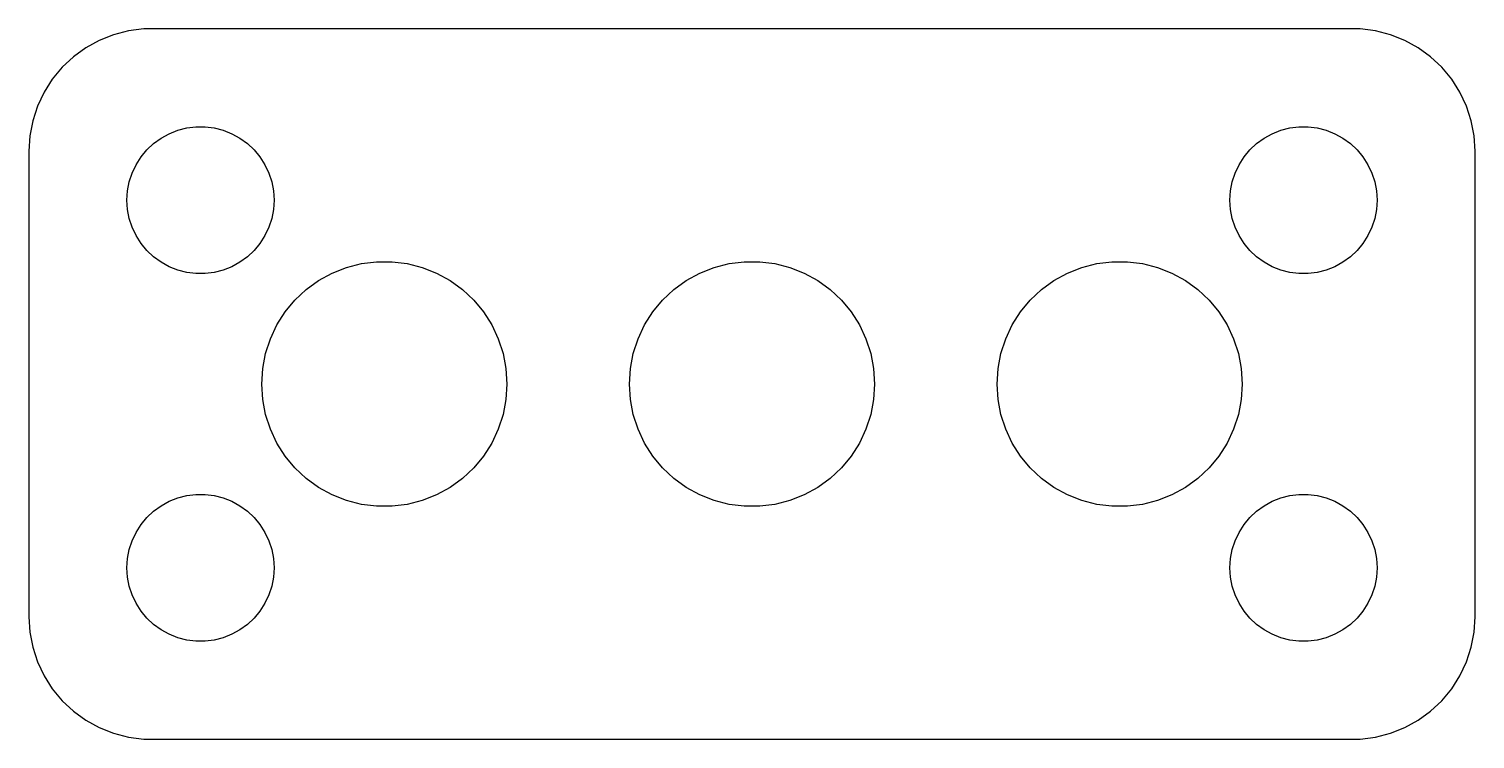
# Model space of a CAD drawing. Header units: metres. Extents: x -29.5 to 29.5, y -14.5 to 14.5.
import ezdxf

# ---------------------------------------------------------------- set-up
doc = ezdxf.new("R2010")
doc.units = ezdxf.units.M

msp = doc.modelspace()

# ---------------------------------------------------------------- linework, layer by layer
for p, q in [((-26.0451, 14.2553), (-26.6289, 14.0241)), ((-25.4369, 14.4114), (-26.0451, 14.2553)), ((-24.8139, 14.4901), (-25.4369, 14.4114)), ((24.8139, 14.4901), (-24.8139, 14.4901)), ((25.4369, 14.4114), (24.8139, 14.4901)), ((26.0451, 14.2553), (25.4369, 14.4114)), ((26.6289, 14.0241), (26.0451, 14.2553)), ((-27.1791, 13.7216), (-27.6871, 13.3526)), ((-26.6289, 14.0241), (-27.1791, 13.7216)), ((27.1791, 13.7216), (26.6289, 14.0241)), ((27.6871, 13.3526), (27.1791, 13.7216)), ((-27.6871, 13.3526), (-28.1448, 12.9227)), ((28.1448, 12.9227), (27.6871, 13.3526)), ((-28.5451, 12.4389), (-28.8815, 11.9088)), ((-28.1448, 12.9227), (-28.5451, 12.4389)), ((28.5451, 12.4389), (28.1448, 12.9227)), ((28.8815, 11.9088), (28.5451, 12.4389)), ((-28.8815, 11.9088), (-29.1489, 11.3406)), ((29.1489, 11.3406), (28.8815, 11.9088)), ((-29.1489, 11.3406), (-29.3429, 10.7434)), ((29.3429, 10.7434), (29.1489, 11.3406)), ((-29.3429, 10.7434), (-29.4606, 10.1267)), ((29.4606, 10.1267), (29.3429, 10.7434)), ((-29.4606, 10.1267), (-29.5, 9.5)), ((-24.4123, 9.81154), (-24.1075, 10.033)), ((-24.1075, 10.033), (-23.7773, 10.2145)), ((-23.7773, 10.2145), (-23.427, 10.3532)), ((-23.427, 10.3532), (-23.0621, 10.4469)), ((-23.0621, 10.4469), (-22.6884, 10.4941)), ((-22.6884, 10.4941), (-22.3116, 10.4941)), ((-22.3116, 10.4941), (-21.9379, 10.4469)), ((-21.9379, 10.4469), (-21.5729, 10.3532)), ((-21.5729, 10.3532), (-21.2227, 10.2145)), ((-21.2227, 10.2145), (-20.8925, 10.033)), ((-20.8925, 10.033), (-20.5877, 9.81154)), ((20.5877, 9.81154), (20.8925, 10.033)), ((20.8925, 10.033), (21.2227, 10.2145)), ((21.2227, 10.2145), (21.5729, 10.3532)), ((21.5729, 10.3532), (21.9379, 10.4469)), ((21.9379, 10.4469), (22.3116, 10.4941)), ((22.3116, 10.4941), (22.6884, 10.4941)), ((22.6884, 10.4941), (23.0621, 10.4469)), ((23.0621, 10.4469), (23.427, 10.3532)), ((23.427, 10.3532), (23.7773, 10.2145)), ((23.7773, 10.2145), (24.1075, 10.033)), ((24.1075, 10.033), (24.4123, 9.81154)), ((29.5, 9.5), (29.4606, 10.1267)), ((-29.5, 9.5), (-29.5, -9.5)), ((-24.927, 9.26335), (-24.6869, 9.55363)), ((-24.6869, 9.55363), (-24.4123, 9.81154)), ((-20.5877, 9.81154), (-20.3131, 9.55363)), ((-20.3131, 9.55363), (-20.0729, 9.26335)), ((20.0729, 9.26335), (20.3131, 9.55363)), ((20.3131, 9.55363), (20.5877, 9.81154)), ((24.4123, 9.81154), (24.6869, 9.55363)), ((24.6869, 9.55363), (24.927, 9.26335)), ((29.5, -9.5), (29.5, 9.5)), ((-25.2893, 8.60437), (-25.1289, 8.94525)), ((-25.1289, 8.94525), (-24.927, 9.26335)), ((-20.0729, 9.26335), (-19.8711, 8.94525)), ((-19.8711, 8.94525), (-19.7107, 8.60437)), ((19.7107, 8.60437), (19.8711, 8.94525)), ((19.8711, 8.94525), (20.0729, 9.26335)), ((24.927, 9.26335), (25.1289, 8.94525)), ((25.1289, 8.94525), (25.2893, 8.60437)), ((-25.4057, 8.24606), (-25.2893, 8.60437)), ((-19.7107, 8.60437), (-19.5942, 8.24606)), ((19.5942, 8.24606), (19.7107, 8.60437)), ((25.2893, 8.60437), (25.4057, 8.24606)), ((-25.5, 7.5), (-25.4763, 7.87599)), ((-25.4763, 7.87599), (-25.4057, 8.24606)), ((-19.5942, 8.24606), (-19.5237, 7.87599)), ((-19.5237, 7.87599), (-19.5, 7.5)), ((19.5, 7.5), (19.5237, 7.87599)), ((19.5237, 7.87599), (19.5942, 8.24606)), ((25.4057, 8.24606), (25.4763, 7.87599)), ((25.4763, 7.87599), (25.5, 7.5)), ((-25.4763, 7.12399), (-25.5, 7.5)), ((-25.4057, 6.75392), (-25.4763, 7.12399)), ((-19.5237, 7.12399), (-19.5942, 6.75392)), ((-19.5, 7.5), (-19.5237, 7.12399)), ((19.5237, 7.12399), (19.5, 7.5)), ((19.5942, 6.75392), (19.5237, 7.12399)), ((25.4763, 7.12399), (25.4057, 6.75392)), ((25.5, 7.5), (25.4763, 7.12399)), ((-25.2893, 6.39561), (-25.4057, 6.75392)), ((-19.5942, 6.75392), (-19.7107, 6.39561)), ((19.7107, 6.39561), (19.5942, 6.75392)), ((25.4057, 6.75392), (25.2893, 6.39561)), ((-25.1289, 6.05473), (-25.2893, 6.39561)), ((-24.927, 5.73663), (-25.1289, 6.05473)), ((-19.8711, 6.05473), (-20.0729, 5.73663)), ((-19.7107, 6.39561), (-19.8711, 6.05473)), ((19.8711, 6.05473), (19.7107, 6.39561)), ((20.0729, 5.73663), (19.8711, 6.05473)), ((25.1289, 6.05473), (24.927, 5.73663)), ((25.2893, 6.39561), (25.1289, 6.05473)), ((-24.6869, 5.44635), (-24.927, 5.73663)), ((-24.4123, 5.18845), (-24.6869, 5.44635)), ((-20.3131, 5.44635), (-20.5877, 5.18845)), ((-20.0729, 5.73663), (-20.3131, 5.44635)), ((20.3131, 5.44635), (20.0729, 5.73663)), ((20.5877, 5.18845), (20.3131, 5.44635)), ((24.6869, 5.44635), (24.4123, 5.18845)), ((24.927, 5.73663), (24.6869, 5.44635)), ((-24.1075, 4.96701), (-24.4123, 5.18845)), ((-23.7773, 4.78551), (-24.1075, 4.96701)), ((-23.427, 4.64682), (-23.7773, 4.78551)), ((-21.2227, 4.78551), (-21.5729, 4.64682)), ((-20.8925, 4.96701), (-21.2227, 4.78551)), ((-20.5877, 5.18845), (-20.8925, 4.96701)), ((-17.1289, 4.52412), (-16.5451, 4.75528)), ((-16.5451, 4.75528), (-15.9369, 4.91142)), ((-15.9369, 4.91142), (-15.3139, 4.99013)), ((-15.3139, 4.99013), (-14.686, 4.99013)), ((-14.686, 4.99013), (-14.0631, 4.91142)), ((-14.0631, 4.91142), (-13.4549, 4.75528)), ((-13.4549, 4.75528), (-12.8711, 4.52412)), ((-2.12889, 4.52412), (-1.54507, 4.75528)), ((-1.54507, 4.75528), (-0.9369, 4.91142)), ((-0.9369, 4.91142), (-0.31395, 4.99013)), ((-0.31395, 4.99013), (0.31395, 4.99013)), ((0.31395, 4.99013), (0.9369, 4.91142)), ((0.9369, 4.91142), (1.54507, 4.75528)), ((1.54507, 4.75528), (2.12889, 4.52412)), ((12.8711, 4.52412), (13.4549, 4.75528)), ((13.4549, 4.75528), (14.0631, 4.91142)), ((14.0631, 4.91142), (14.686, 4.99013)), ((14.686, 4.99013), (15.3139, 4.99013)), ((15.3139, 4.99013), (15.9369, 4.91142)), ((15.9369, 4.91142), (16.5451, 4.75528)), ((16.5451, 4.75528), (17.1289, 4.52412)), ((20.8925, 4.96701), (20.5877, 5.18845)), ((21.2227, 4.78551), (20.8925, 4.96701)), ((21.5729, 4.64682), (21.2227, 4.78551)), ((23.7773, 4.78551), (23.427, 4.64682)), ((24.1075, 4.96701), (23.7773, 4.78551)), ((24.4123, 5.18845), (24.1075, 4.96701)), ((-23.0621, 4.55313), (-23.427, 4.64682)), ((-22.6884, 4.50591), (-23.0621, 4.55313)), ((-22.3116, 4.50591), (-22.6884, 4.50591)), ((-21.9379, 4.55313), (-22.3116, 4.50591)), ((-21.5729, 4.64682), (-21.9379, 4.55313)), ((-18.1871, 3.85255), (-17.6791, 4.22163)), ((-17.6791, 4.22163), (-17.1289, 4.52412)), ((-12.8711, 4.52412), (-12.3209, 4.22163)), ((-12.3209, 4.22163), (-11.8129, 3.85255)), ((-3.18712, 3.85255), (-2.67912, 4.22163)), ((-2.67912, 4.22163), (-2.12889, 4.52412)), ((2.12889, 4.52412), (2.67912, 4.22163)), ((2.67912, 4.22163), (3.18712, 3.85255)), ((11.8129, 3.85255), (12.3209, 4.22163)), ((12.3209, 4.22163), (12.8711, 4.52412)), ((17.1289, 4.52412), (17.6791, 4.22163)), ((17.6791, 4.22163), (18.1871, 3.85255)), ((21.9379, 4.55313), (21.5729, 4.64682)), ((22.3116, 4.50591), (21.9379, 4.55313)), ((22.6884, 4.50591), (22.3116, 4.50591)), ((23.0621, 4.55313), (22.6884, 4.50591)), ((23.427, 4.64682), (23.0621, 4.55313)), ((-18.6448, 3.42273), (-18.1871, 3.85255)), ((-11.8129, 3.85255), (-11.3551, 3.42273)), ((-3.64484, 3.42273), (-3.18712, 3.85255)), ((3.18712, 3.85255), (3.64484, 3.42273)), ((11.3551, 3.42273), (11.8129, 3.85255)), ((18.1871, 3.85255), (18.6448, 3.42273)), ((-19.0451, 2.93892), (-18.6448, 3.42273)), ((-11.3551, 3.42273), (-10.9549, 2.93892)), ((-4.04507, 2.93892), (-3.64484, 3.42273)), ((3.64484, 3.42273), (4.04507, 2.93892)), ((10.9549, 2.93892), (11.3551, 3.42273)), ((18.6448, 3.42273), (19.0451, 2.93892)), ((-19.6489, 1.84062), (-19.3815, 2.40877)), ((-19.3815, 2.40877), (-19.0451, 2.93892)), ((-10.9549, 2.93892), (-10.6185, 2.40877)), ((-10.6185, 2.40877), (-10.3511, 1.84062)), ((-4.64888, 1.84062), (-4.38153, 2.40877)), ((-4.38153, 2.40877), (-4.04507, 2.93892)), ((4.04507, 2.93892), (4.38153, 2.40877)), ((4.38153, 2.40877), (4.64888, 1.84062)), ((10.3511, 1.84062), (10.6185, 2.40877)), ((10.6185, 2.40877), (10.9549, 2.93892)), ((19.0451, 2.93892), (19.3815, 2.40877)), ((19.3815, 2.40877), (19.6489, 1.84062)), ((-19.8429, 1.24344), (-19.6489, 1.84062)), ((-10.3511, 1.84062), (-10.1571, 1.24344)), ((-4.84291, 1.24344), (-4.64888, 1.84062)), ((4.64888, 1.84062), (4.84291, 1.24344)), ((10.1571, 1.24344), (10.3511, 1.84062)), ((19.6489, 1.84062), (19.8429, 1.24344)), ((-19.9606, 0.62666), (-19.8429, 1.24344)), ((-10.1571, 1.24344), (-10.0394, 0.62666)), ((-4.96057, 0.62666), (-4.84291, 1.24344)), ((4.84291, 1.24344), (4.96057, 0.62666)), ((10.0394, 0.62666), (10.1571, 1.24344)), ((19.8429, 1.24344), (19.9606, 0.62666)), ((-20, 0), (-19.9606, 0.62666)), ((-10.0394, 0.62666), (-10, 0)), ((-5, 0), (-4.96057, 0.62666)), ((4.96057, 0.62666), (5, 0)), ((10, 0), (10.0394, 0.62666)), ((19.9606, 0.62666), (20, 0)), ((-19.9606, -0.62666), (-20, 0)), ((-10, 0), (-10.0394, -0.62666)), ((-4.96057, -0.62666), (-5, 0)), ((5, 0), (4.96057, -0.62666)), ((10.0394, -0.62666), (10, 0)), ((20, 0), (19.9606, -0.62666)), ((-19.8429, -1.24344), (-19.9606, -0.62666)), ((-10.0394, -0.62666), (-10.1571, -1.24344)), ((-4.84291, -1.24344), (-4.96057, -0.62666)), ((4.96057, -0.62666), (4.84291, -1.24344)), ((10.1571, -1.24344), (10.0394, -0.62666)), ((19.9606, -0.62666), (19.8429, -1.24344)), ((-19.6489, -1.84062), (-19.8429, -1.24344)), ((-10.1571, -1.24344), (-10.3511, -1.84062)), ((-4.64888, -1.84062), (-4.84291, -1.24344)), ((4.84291, -1.24344), (4.64888, -1.84062)), ((10.3511, -1.84062), (10.1571, -1.24344)), ((19.8429, -1.24344), (19.6489, -1.84062)), ((-19.3815, -2.40877), (-19.6489, -1.84062)), ((-10.3511, -1.84062), (-10.6185, -2.40877)), ((-4.38153, -2.40877), (-4.64888, -1.84062)), ((4.64888, -1.84062), (4.38153, -2.40877)), ((10.6185, -2.40877), (10.3511, -1.84062)), ((19.6489, -1.84062), (19.3815, -2.40877)), ((-19.0451, -2.93892), (-19.3815, -2.40877)), ((-18.6448, -3.42273), (-19.0451, -2.93892)), ((-10.9549, -2.93892), (-11.3551, -3.42273)), ((-10.6185, -2.40877), (-10.9549, -2.93892)), ((-4.04507, -2.93892), (-4.38153, -2.40877)), ((-3.64484, -3.42273), (-4.04507, -2.93892)), ((4.04507, -2.93892), (3.64484, -3.42273)), ((4.38153, -2.40877), (4.04507, -2.93892)), ((10.9549, -2.93892), (10.6185, -2.40877)), ((11.3551, -3.42273), (10.9549, -2.93892)), ((19.0451, -2.93892), (18.6448, -3.42273)), ((19.3815, -2.40877), (19.0451, -2.93892)), ((-18.1871, -3.85255), (-18.6448, -3.42273)), ((-11.3551, -3.42273), (-11.8129, -3.85255)), ((-3.18712, -3.85255), (-3.64484, -3.42273)), ((3.64484, -3.42273), (3.18712, -3.85255)), ((11.8129, -3.85255), (11.3551, -3.42273)), ((18.6448, -3.42273), (18.1871, -3.85255)), ((-17.6791, -4.22163), (-18.1871, -3.85255)), ((-11.8129, -3.85255), (-12.3209, -4.22163)), ((-2.67912, -4.22163), (-3.18712, -3.85255)), ((3.18712, -3.85255), (2.67912, -4.22163)), ((12.3209, -4.22163), (11.8129, -3.85255)), ((18.1871, -3.85255), (17.6791, -4.22163)), ((-23.7773, -4.78551), (-23.427, -4.64682)), ((-23.427, -4.64682), (-23.0621, -4.55313)), ((-23.0621, -4.55313), (-22.6884, -4.50591)), ((-22.6884, -4.50591), (-22.3116, -4.50591)), ((-22.3116, -4.50591), (-21.9379, -4.55313)), ((-21.9379, -4.55313), (-21.5729, -4.64682)), ((-21.5729, -4.64682), (-21.2227, -4.78551)), ((-17.1289, -4.52412), (-17.6791, -4.22163)), ((-16.5451, -4.75528), (-17.1289, -4.52412)), ((-12.8711, -4.52412), (-13.4549, -4.75528)), ((-12.3209, -4.22163), (-12.8711, -4.52412)), ((-2.12889, -4.52412), (-2.67912, -4.22163)), ((-1.54507, -4.75528), (-2.12889, -4.52412)), ((2.12889, -4.52412), (1.54507, -4.75528)), ((2.67912, -4.22163), (2.12889, -4.52412)), ((12.8711, -4.52412), (12.3209, -4.22163)), ((13.4549, -4.75528), (12.8711, -4.52412)), ((17.1289, -4.52412), (16.5451, -4.75528)), ((17.6791, -4.22163), (17.1289, -4.52412)), ((21.2227, -4.78551), (21.5729, -4.64682)), ((21.5729, -4.64682), (21.9379, -4.55313)), ((21.9379, -4.55313), (22.3116, -4.50591)), ((22.3116, -4.50591), (22.6884, -4.50591)), ((22.6884, -4.50591), (23.0621, -4.55313)), ((23.0621, -4.55313), (23.427, -4.64682)), ((23.427, -4.64682), (23.7773, -4.78551)), ((-24.6869, -5.44635), (-24.4123, -5.18845)), ((-24.4123, -5.18845), (-24.1075, -4.96701)), ((-24.1075, -4.96701), (-23.7773, -4.78551)), ((-21.2227, -4.78551), (-20.8925, -4.96701)), ((-20.8925, -4.96701), (-20.5877, -5.18845)), ((-20.5877, -5.18845), (-20.3131, -5.44635)), ((-15.9369, -4.91142), (-16.5451, -4.75528)), ((-15.3139, -4.99013), (-15.9369, -4.91142)), ((-14.686, -4.99013), (-15.3139, -4.99013)), ((-14.0631, -4.91142), (-14.686, -4.99013)), ((-13.4549, -4.75528), (-14.0631, -4.91142)), ((-0.9369, -4.91142), (-1.54507, -4.75528)), ((-0.31395, -4.99013), (-0.9369, -4.91142)), ((0.31395, -4.99013), (-0.31395, -4.99013)), ((0.9369, -4.91142), (0.31395, -4.99013)), ((1.54507, -4.75528), (0.9369, -4.91142)), ((14.0631, -4.91142), (13.4549, -4.75528)), ((14.686, -4.99013), (14.0631, -4.91142)), ((15.3139, -4.99013), (14.686, -4.99013)), ((15.9369, -4.91142), (15.3139, -4.99013)), ((16.5451, -4.75528), (15.9369, -4.91142)), ((20.3131, -5.44635), (20.5877, -5.18845)), ((20.5877, -5.18845), (20.8925, -4.96701)), ((20.8925, -4.96701), (21.2227, -4.78551)), ((23.7773, -4.78551), (24.1075, -4.96701)), ((24.1075, -4.96701), (24.4123, -5.18845)), ((24.4123, -5.18845), (24.6869, -5.44635)), ((-25.1289, -6.05473), (-24.927, -5.73663)), ((-24.927, -5.73663), (-24.6869, -5.44635)), ((-20.3131, -5.44635), (-20.0729, -5.73663)), ((-20.0729, -5.73663), (-19.8711, -6.05473)), ((19.8711, -6.05473), (20.0729, -5.73663)), ((20.0729, -5.73663), (20.3131, -5.44635)), ((24.6869, -5.44635), (24.927, -5.73663)), ((24.927, -5.73663), (25.1289, -6.05473)), ((-25.4057, -6.75392), (-25.2893, -6.39561)), ((-25.2893, -6.39561), (-25.1289, -6.05473)), ((-19.8711, -6.05473), (-19.7107, -6.39561)), ((-19.7107, -6.39561), (-19.5942, -6.75392)), ((19.5942, -6.75392), (19.7107, -6.39561)), ((19.7107, -6.39561), (19.8711, -6.05473)), ((25.1289, -6.05473), (25.2893, -6.39561)), ((25.2893, -6.39561), (25.4057, -6.75392)), ((-25.4763, -7.12399), (-25.4057, -6.75392)), ((-19.5942, -6.75392), (-19.5237, -7.12399)), ((19.5237, -7.12399), (19.5942, -6.75392)), ((25.4057, -6.75392), (25.4763, -7.12399)), ((-25.5, -7.5), (-25.4763, -7.12399)), ((-25.4763, -7.87599), (-25.5, -7.5)), ((-19.5237, -7.12399), (-19.5, -7.5)), ((-19.5, -7.5), (-19.5237, -7.87599)), ((19.5, -7.5), (19.5237, -7.12399)), ((19.5237, -7.87599), (19.5, -7.5)), ((25.4763, -7.12399), (25.5, -7.5)), ((25.5, -7.5), (25.4763, -7.87599)), ((-25.4057, -8.24606), (-25.4763, -7.87599)), ((-25.2893, -8.60437), (-25.4057, -8.24606)), ((-19.5942, -8.24606), (-19.7107, -8.60437)), ((-19.5237, -7.87599), (-19.5942, -8.24606)), ((19.5942, -8.24606), (19.5237, -7.87599)), ((19.7107, -8.60437), (19.5942, -8.24606)), ((25.4057, -8.24606), (25.2893, -8.60437)), ((25.4763, -7.87599), (25.4057, -8.24606)), ((-25.1289, -8.94525), (-25.2893, -8.60437)), ((-19.7107, -8.60437), (-19.8711, -8.94525)), ((19.8711, -8.94525), (19.7107, -8.60437)), ((25.2893, -8.60437), (25.1289, -8.94525)), ((-24.927, -9.26335), (-25.1289, -8.94525)), ((-24.6869, -9.55363), (-24.927, -9.26335)), ((-20.0729, -9.26335), (-20.3131, -9.55363)), ((-19.8711, -8.94525), (-20.0729, -9.26335)), ((20.0729, -9.26335), (19.8711, -8.94525)), ((20.3131, -9.55363), (20.0729, -9.26335)), ((24.927, -9.26335), (24.6869, -9.55363)), ((25.1289, -8.94525), (24.927, -9.26335)), ((-29.5, -9.5), (-29.4606, -10.1267)), ((-24.4123, -9.81154), (-24.6869, -9.55363)), ((-24.1075, -10.033), (-24.4123, -9.81154)), ((-20.5877, -9.81154), (-20.8925, -10.033)), ((-20.3131, -9.55363), (-20.5877, -9.81154)), ((20.5877, -9.81154), (20.3131, -9.55363)), ((20.8925, -10.033), (20.5877, -9.81154)), ((24.4123, -9.81154), (24.1075, -10.033)), ((24.6869, -9.55363), (24.4123, -9.81154)), ((29.4606, -10.1267), (29.5, -9.5)), ((-29.4606, -10.1267), (-29.3429, -10.7434)), ((-23.7773, -10.2145), (-24.1075, -10.033)), ((-23.427, -10.3532), (-23.7773, -10.2145)), ((-23.0621, -10.4469), (-23.427, -10.3532)), ((-22.6884, -10.4941), (-23.0621, -10.4469)), ((-22.3116, -10.4941), (-22.6884, -10.4941)), ((-21.9379, -10.4469), (-22.3116, -10.4941)), ((-21.5729, -10.3532), (-21.9379, -10.4469)), ((-21.2227, -10.2145), (-21.5729, -10.3532)), ((-20.8925, -10.033), (-21.2227, -10.2145)), ((21.2227, -10.2145), (20.8925, -10.033)), ((21.5729, -10.3532), (21.2227, -10.2145)), ((21.9379, -10.4469), (21.5729, -10.3532)), ((22.3116, -10.4941), (21.9379, -10.4469)), ((22.6884, -10.4941), (22.3116, -10.4941)), ((23.0621, -10.4469), (22.6884, -10.4941)), ((23.427, -10.3532), (23.0621, -10.4469)), ((23.7773, -10.2145), (23.427, -10.3532)), ((24.1075, -10.033), (23.7773, -10.2145)), ((29.3429, -10.7434), (29.4606, -10.1267)), ((-29.3429, -10.7434), (-29.1489, -11.3406)), ((29.1489, -11.3406), (29.3429, -10.7434)), ((-29.1489, -11.3406), (-28.8815, -11.9088)), ((28.8815, -11.9088), (29.1489, -11.3406)), ((-28.8815, -11.9088), (-28.5451, -12.4389)), ((28.5451, -12.4389), (28.8815, -11.9088)), ((-28.5451, -12.4389), (-28.1448, -12.9227)), ((-28.1448, -12.9227), (-27.6871, -13.3526)), ((27.6871, -13.3526), (28.1448, -12.9227)), ((28.1448, -12.9227), (28.5451, -12.4389)), ((-27.6871, -13.3526), (-27.1791, -13.7216)), ((27.1791, -13.7216), (27.6871, -13.3526)), ((-27.1791, -13.7216), (-26.6289, -14.0241)), ((-26.6289, -14.0241), (-26.0451, -14.2553)), ((26.0451, -14.2553), (26.6289, -14.0241)), ((26.6289, -14.0241), (27.1791, -13.7216)), ((-26.0451, -14.2553), (-25.4369, -14.4114)), ((-25.4369, -14.4114), (-24.8139, -14.4901)), ((-24.8139, -14.4901), (24.8139, -14.4901)), ((24.8139, -14.4901), (25.4369, -14.4114)), ((25.4369, -14.4114), (26.0451, -14.2553))]:
    msp.add_line(p, q)

doc.saveas('drawing.dxf')
